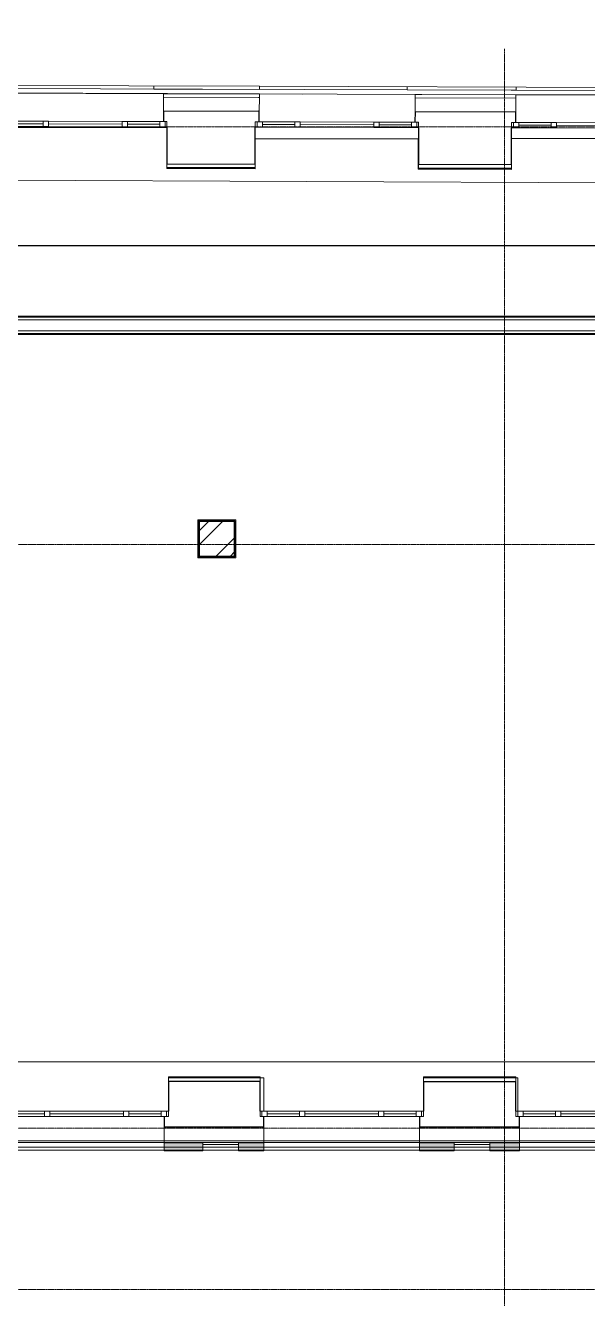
# Model space of a CAD drawing. Header units: millimetres. Extents: x -32 to 417638015, y -35 to 175284279.
# Drawn here: x 1320819 to 1327082, y 51749 to 65929 of the extents above; entities that cross this region are included whole.
import ezdxf

# ---------------------------------------------------------------- set-up
doc = ezdxf.new("R2010")
doc.units = ezdxf.units.MM
doc.linetypes.add('ADSK_Линия сетки', pattern=[25, 20, -2.5, 0, -2.5])
for name, color, linetype, lineweight in [('_ Окна', 7, 'Continuous', 9), ('Несущие колонны', 7, 'Continuous', 18), ('Ограждение', 7, 'Continuous', 9), ('Окна', 7, 'Continuous', 9), ('Оси', 253, 'Continuous', 9), ('Перекрытие', 7, 'Continuous', 18), ('Стены внутренние', 7, 'Continuous', 18), ('Стены наружные', 7, 'Continuous', 18), ('Стены несущие', 7, 'Continuous', 30), ('Стены отделка', 7, 'Continuous', 30), ('Стены перегородки', 7, 'Continuous', 30), ('Стены штриховка', 7, 'Continuous', 9), ('ШТРИХОВКА', 252, 'Continuous', 15), ('ЭМ_Лоток 1_2', 162, 'Continuous', 30)]:
    doc.layers.add(name, color=color, linetype=linetype, lineweight=lineweight)
doc.linetypes.add('Cable in the tray', pattern='A,5,[130,ltypeshp.shx,S=1,R=0,X=0,Y=0],1.5,[130,ltypeshp.shx,S=1.5,R=90,X=0,Y=-1],1,[130,ltypeshp.shx,S=1,R=0,X=0.5,Y=0],5', length=12.5)

# ---------------------------------------------------------------- blocks, each defined once
blk = doc.blocks.new('ADSK_КолоннаЖБ_Прямоугольная - 400x400 мм-V1-План 4-го этажа')
at = {"layer": 'Несущие колонны', "lineweight": 40}
for p, q in [((-200, 200), (200, 200)), ((-200, -200), (-200, 200)), ((200, 200), (200, -200)), ((200, -200), (-200, -200))]:
    blk.add_line(p, q, dxfattribs=at)
blk = doc.blocks.new('План 4 этажа')
at = {"layer": 'Несущие колонны', "lineweight": 9}
h = blk.add_hatch(dxfattribs=at)
h.set_pattern_fill('FP_2', color=8, style=0, pattern_type=2)
h.set_pattern_definition([(45, (591.94, 243.9), (-235.7317, 235.7317), []), (45, (749.1, 243.9), (-235.7317, 235.7317), [])])
h.paths.add_polyline_path([(27659.253, 8486.683), (28051.939, 8486.683), (28051.939, 8886.683), (27651.939, 8886.683), (27651.939, 8486.683)])
at = {"layer": 'Ограждение', "transparency": 33554432}
for points in [[(27266.077, 1874.938), (27694.439, 1874.938), (27694.439, 1961.126), (27266.077, 1961.126), (27266.077, 1877.133)], [(30108.44, 1874.938), (30494.439, 1874.938), (30494.439, 1961.126), (30108.44, 1961.126), (30108.44, 1877.133)], [(31223.439, 1874.938), (31223.439, 1961.126), (30894.439, 1961.126), (30894.439, 1874.938), (30940.932, 1874.938)], [(30894.439, 1869.348), (31223.439, 1869.348), (31223.439, 1870.615), (30894.439, 1870.615)]]:
    blk.add_hatch(color=8, dxfattribs=at).paths.add_polyline_path(points)
h = blk.add_hatch(color=8, dxfattribs=at)
h.paths.add_polyline_path([(27266.077, 1869.348), (27694.439, 1869.348), (27694.439, 1870.615), (27266.077, 1870.615)])
h.paths.add_polyline_path([(27694.439, 1873.194), (27694.439, 1873.642), (27266.077, 1873.194)])
h = blk.add_hatch(color=8, dxfattribs=at)
h.paths.add_polyline_path([(28373.44, 1869.342), (28373.44, 1869.348), (28094.439, 1869.342)])
h.paths.add_polyline_path([(28094.439, 1874.938), (28373.44, 1874.938), (28373.44, 1961.126), (28094.439, 1961.126), (28094.439, 1877.133)])
h = blk.add_hatch(color=8, dxfattribs=at)
h.paths.add_polyline_path([(28094.439, 1869.348), (28373.44, 1869.348), (28373.44, 1870.615), (28094.439, 1870.615)])
h.paths.add_polyline_path([(28373.44, 1873.194), (28373.44, 1873.642), (28094.439, 1873.194)])
h = blk.add_hatch(color=8, dxfattribs=at)
h.paths.add_polyline_path([(30108.44, 1869.348), (30494.439, 1869.348), (30494.439, 1870.615), (30108.44, 1870.615)])
h.paths.add_polyline_path([(30494.439, 1873.194), (30494.439, 1873.642), (30108.44, 1873.194)])
at = {"layer": '_ Окна', "color": 8, "lineweight": 18}
for p, q in [((25915.58, 13277.579), (25915.738, 13337.579)), ((25915.738, 13337.579), (25975.738, 13337.421)), ((25975.738, 13337.421), (25975.58, 13277.421)), ((26795.577, 13275.263), (26795.735, 13335.262)), ((26795.735, 13335.262), (26855.735, 13335.104)), ((26855.735, 13335.104), (26855.577, 13275.105)), ((27215.734, 13334.157), (27215.576, 13274.157)), ((27295.733, 13333.946), (27215.734, 13334.157)), ((27295.576, 13273.946), (27295.733, 13333.946)), ((28279.092, 13271.357), (28279.25, 13331.357)), ((28279.25, 13331.357), (28359.25, 13331.146)), ((28359.25, 13331.146), (28359.092, 13271.146)), ((28719.091, 13270.199), (28719.249, 13330.198)), ((28719.249, 13330.198), (28779.249, 13330.041)), ((28779.249, 13330.041), (28779.091, 13270.041)), ((25975.58, 13277.421), (25915.58, 13277.579)), ((26855.577, 13275.105), (26795.577, 13275.263)), ((27215.576, 13274.157), (27295.576, 13273.946)), ((28359.092, 13271.146), (28279.092, 13271.357)), ((28779.091, 13270.041), (28719.091, 13270.199)), ((29599.088, 13267.882), (29599.246, 13327.882)), ((29659.088, 13267.724), (29599.088, 13267.882)), ((29599.246, 13327.882), (29659.245, 13327.724)), ((29659.245, 13327.724), (29659.088, 13267.724)), ((30019.244, 13326.776), (30019.086, 13266.776)), ((30019.086, 13266.776), (30099.086, 13266.566)), ((30099.244, 13326.565), (30019.244, 13326.776)), ((30099.086, 13266.566), (30099.244, 13326.565)), ((31135.97, 13263.836), (31136.128, 13323.836)), ((31215.969, 13263.625), (31135.97, 13263.836)), ((31136.128, 13323.836), (31216.127, 13323.625)), ((31216.127, 13323.625), (31215.969, 13263.625)), ((31575.968, 13262.678), (31576.126, 13322.677)), ((31635.968, 13262.52), (31575.968, 13262.678)), ((31576.126, 13322.677), (31636.126, 13322.519)), ((31636.126, 13322.519), (31635.968, 13262.52)), ((25931.077, 2252.133), (25931.077, 2312.133)), ((25931.077, 2312.133), (25991.077, 2312.133)), ((25991.077, 2312.133), (25991.077, 2252.133)), ((26811.077, 2252.133), (26811.077, 2312.133)), ((26811.077, 2312.133), (26871.077, 2312.133)), ((26871.077, 2312.133), (26871.077, 2252.133)), ((27231.077, 2252.133), (27231.077, 2312.133)), ((27231.077, 2312.133), (27311.077, 2312.133)), ((27311.077, 2312.133), (27311.077, 2252.133)), ((28413.44, 2312.133), (28333.44, 2312.133)), ((28333.44, 2312.133), (28333.44, 2252.133)), ((28413.44, 2252.133), (28413.44, 2312.133)), ((28773.44, 2252.133), (28773.44, 2312.133)), ((28773.44, 2312.133), (28833.44, 2312.133)), ((28833.44, 2312.133), (28833.44, 2252.133)), ((29653.44, 2252.133), (29653.44, 2312.133)), ((29653.44, 2312.133), (29713.44, 2312.133)), ((29713.44, 2312.133), (29713.44, 2252.133)), ((30073.44, 2252.133), (30073.44, 2312.133)), ((30073.44, 2312.133), (30153.44, 2312.133)), ((30153.44, 2312.133), (30153.44, 2252.133)), ((31263.439, 2312.133), (31183.439, 2312.133)), ((31183.439, 2312.133), (31183.439, 2252.133)), ((31263.439, 2252.133), (31263.439, 2312.133)), ((31623.439, 2252.133), (31623.439, 2312.133)), ((31623.439, 2312.133), (31683.439, 2312.133)), ((31683.439, 2312.133), (31683.439, 2252.133)), ((25991.077, 2252.133), (25931.077, 2252.133)), ((26871.077, 2252.133), (26811.077, 2252.133)), ((27311.077, 2252.133), (27231.077, 2252.133)), ((28333.44, 2252.133), (28413.44, 2252.133)), ((28833.44, 2252.133), (28773.44, 2252.133)), ((29713.44, 2252.133), (29653.44, 2252.133)), ((30153.44, 2252.133), (30073.44, 2252.133)), ((31183.439, 2252.133), (31263.439, 2252.133)), ((31683.439, 2252.133), (31623.439, 2252.133))]:
    blk.add_line(p, q, dxfattribs=at)
at = {"layer": '_ Окна', "color": 8}
for p, q in [((27275.576, 13273.999), (27275.734, 13333.999)), ((28299.092, 13271.304), (28299.25, 13331.304)), ((25555.661, 13308.527), (25915.659, 13307.579)), ((25975.659, 13307.421), (26795.656, 13305.262)), ((26855.656, 13305.104), (27215.655, 13304.157)), ((28359.171, 13301.146), (28719.17, 13300.199)), ((28779.17, 13300.041), (29599.167, 13297.882)), ((29659.167, 13297.724), (30019.165, 13296.776)), ((30079.086, 13266.618), (30079.244, 13326.618)), ((31155.97, 13263.783), (31156.128, 13323.783)), ((31216.048, 13293.625), (31576.047, 13292.678)), ((31636.047, 13292.52), (32456.044, 13290.361)), ((25931.077, 2282.133), (25571.077, 2282.133)), ((26811.077, 2282.133), (25991.077, 2282.133)), ((27231.077, 2282.133), (26871.077, 2282.133)), ((27291.077, 2312.133), (27291.077, 2252.133)), ((28353.44, 2312.133), (28353.44, 2252.133)), ((28773.44, 2282.133), (28413.44, 2282.133)), ((29653.44, 2282.133), (28833.44, 2282.133)), ((30073.44, 2282.133), (29713.44, 2282.133)), ((30133.44, 2312.133), (30133.44, 2252.133)), ((31203.439, 2312.133), (31203.439, 2252.133)), ((31623.439, 2282.133), (31263.439, 2282.133)), ((32503.439, 2282.133), (31683.439, 2282.133))]:
    blk.add_line(p, q, dxfattribs=at)
at = {"layer": 'Несущие колонны', "color": 8, "lineweight": 40}
for p, q in [((28051.939, 8886.683), (27651.939, 8886.683)), ((27651.939, 8886.683), (27651.939, 8486.683)), ((28051.939, 8486.683), (28051.939, 8886.683)), ((27651.939, 8486.683), (28051.939, 8486.683))]:
    blk.add_line(p, q, dxfattribs=at)
at = {"layer": 'Ограждение', "color": 8}
for p, q in [((27266.077, 1961.126), (27266.077, 1962.133)), ((27266.077, 1962.133), (27280.077, 1962.133)), ((27266.077, 1961.126), (27266.077, 1912.133)), ((27266.077, 1912.133), (27266.077, 1961.126)), ((27694.439, 1961.126), (27266.077, 1961.126)), ((27694.439, 1961.126), (27266.077, 1961.126)), ((27266.077, 1877.133), (27266.077, 1870.665)), ((27266.077, 1869.342), (27266.077, 1877.133)), ((27266.077, 1870.665), (27266.077, 1874.938)), ((27266.077, 1874.938), (27266.077, 1873.642)), ((27694.439, 1874.938), (27266.077, 1874.938)), ((27266.077, 1873.642), (27266.077, 1870.665)), ((27266.077, 1870.665), (27266.077, 1873.642)), ((27266.077, 1873.642), (27266.077, 1870.665)), ((27694.439, 1873.642), (27266.077, 1873.642)), ((27266.077, 1872.868), (27266.077, 1873.194)), ((27694.439, 1873.194), (27266.077, 1873.194)), ((27266.077, 1870.951), (27266.077, 1872.868)), ((27266.077, 1872.868), (27266.077, 1870.951)), ((27694.439, 1872.868), (27266.077, 1872.868)), ((27266.077, 1870.615), (27266.077, 1870.951)), ((27694.439, 1870.951), (27266.077, 1870.951)), ((27266.077, 1869.348), (27266.077, 1870.665)), ((27266.077, 1870.665), (27266.077, 1869.342)), ((27694.439, 1870.665), (27266.077, 1870.665)), ((27694.439, 1870.615), (27266.077, 1870.615)), ((27266.077, 1870.336), (27266.077, 1869.348)), ((27694.439, 1870.336), (27266.077, 1870.336)), ((27694.439, 1869.348), (27266.077, 1869.348)), ((27694.439, 1869.342), (27266.077, 1869.342)), ((27694.439, 1942.133), (27694.439, 1961.126)), ((27694.439, 1942.133), (27694.439, 1869.342)), ((27694.439, 1870.665), (27694.439, 1942.133)), ((27694.439, 1873.642), (27694.439, 1874.938)), ((27694.439, 1874.938), (27694.439, 1870.665)), ((27694.439, 1870.665), (27694.439, 1873.642)), ((27694.439, 1873.642), (27694.439, 1870.665)), ((27694.439, 1870.665), (27694.439, 1873.642)), ((27694.439, 1873.194), (27694.439, 1872.868)), ((27694.439, 1870.951), (27694.439, 1872.868)), ((27694.439, 1872.868), (27694.439, 1870.951)), ((27694.439, 1870.951), (27694.439, 1870.615)), ((27694.439, 1869.342), (27694.439, 1870.665)), ((27694.439, 1870.665), (27694.439, 1869.348)), ((27694.439, 1869.348), (27694.439, 1870.336)), ((28094.439, 1961.126), (28094.439, 1942.133)), ((28373.44, 1961.126), (28094.439, 1961.126)), ((28373.44, 1961.126), (28094.439, 1961.126)), ((28094.439, 1942.133), (28094.439, 1870.665)), ((28094.439, 1869.342), (28094.439, 1942.133)), ((28094.439, 1870.665), (28094.439, 1874.938)), ((28094.439, 1874.938), (28094.439, 1873.642)), ((28373.44, 1874.938), (28094.439, 1874.938)), ((28094.439, 1873.642), (28094.439, 1870.665)), ((28094.439, 1870.665), (28094.439, 1873.642)), ((28094.439, 1873.642), (28094.439, 1870.665)), ((28373.44, 1873.642), (28094.439, 1873.642)), ((28094.439, 1872.868), (28094.439, 1873.194)), ((28373.44, 1873.194), (28094.439, 1873.194)), ((28094.439, 1870.951), (28094.439, 1872.868)), ((28094.439, 1872.868), (28094.439, 1870.951)), ((28373.44, 1872.868), (28094.439, 1872.868)), ((28094.439, 1870.615), (28094.439, 1870.951)), ((28373.44, 1870.951), (28094.439, 1870.951)), ((28094.439, 1869.348), (28094.439, 1870.665)), ((28094.439, 1870.665), (28094.439, 1869.342)), ((28373.44, 1870.665), (28094.439, 1870.665)), ((28373.44, 1870.615), (28094.439, 1870.615)), ((28094.439, 1870.336), (28094.439, 1869.348)), ((28373.44, 1870.336), (28094.439, 1870.336)), ((28373.44, 1869.348), (28094.439, 1869.348)), ((28373.44, 1869.342), (28094.439, 1869.342)), ((28373.44, 1962.133), (28373.44, 1961.126)), ((28373.44, 1961.126), (28373.44, 1912.133)), ((28373.44, 1912.133), (28373.44, 1961.126)), ((28373.44, 1877.133), (28373.44, 1869.342)), ((28373.44, 1870.665), (28373.44, 1877.133)), ((28373.44, 1873.642), (28373.44, 1874.938)), ((28373.44, 1874.938), (28373.44, 1870.665)), ((28373.44, 1870.665), (28373.44, 1873.642)), ((28373.44, 1873.642), (28373.44, 1870.665)), ((28373.44, 1870.665), (28373.44, 1873.642)), ((28373.44, 1873.194), (28373.44, 1872.868)), ((28373.44, 1870.951), (28373.44, 1872.868)), ((28373.44, 1872.868), (28373.44, 1870.951)), ((28373.44, 1870.951), (28373.44, 1870.615)), ((28373.44, 1869.342), (28373.44, 1870.665)), ((28373.44, 1870.665), (28373.44, 1869.348)), ((28373.44, 1869.348), (28373.44, 1870.336)), ((30108.44, 1961.126), (30108.44, 1962.133)), ((30108.44, 1961.126), (30108.44, 1912.133)), ((30108.44, 1912.133), (30108.44, 1961.126)), ((30494.439, 1961.126), (30108.44, 1961.126)), ((30494.439, 1961.126), (30108.44, 1961.126)), ((30108.44, 1877.133), (30108.44, 1870.665)), ((30108.44, 1869.342), (30108.44, 1877.133)), ((30108.44, 1870.665), (30108.44, 1874.938)), ((30108.44, 1874.938), (30108.44, 1873.642)), ((30494.439, 1874.938), (30108.44, 1874.938)), ((30108.44, 1873.642), (30108.44, 1870.665)), ((30108.44, 1870.665), (30108.44, 1873.642)), ((30108.44, 1873.642), (30108.44, 1870.665)), ((30494.439, 1873.642), (30108.44, 1873.642)), ((30108.44, 1872.868), (30108.44, 1873.194)), ((30494.439, 1873.194), (30108.44, 1873.194)), ((30108.44, 1870.951), (30108.44, 1872.868)), ((30108.44, 1872.868), (30108.44, 1870.951)), ((30494.439, 1872.868), (30108.44, 1872.868)), ((30108.44, 1870.615), (30108.44, 1870.951)), ((30494.439, 1870.951), (30108.44, 1870.951)), ((30108.44, 1869.348), (30108.44, 1870.665)), ((30108.44, 1870.665), (30108.44, 1869.342)), ((30494.439, 1870.665), (30108.44, 1870.665)), ((30494.439, 1870.615), (30108.44, 1870.615)), ((30108.44, 1870.336), (30108.44, 1869.348)), ((30494.439, 1870.336), (30108.44, 1870.336)), ((30494.439, 1869.348), (30108.44, 1869.348)), ((30494.439, 1869.342), (30108.44, 1869.342)), ((30494.439, 1942.133), (30494.439, 1961.126)), ((30494.439, 1942.133), (30494.439, 1869.342)), ((30494.439, 1870.665), (30494.439, 1942.133)), ((30494.439, 1873.642), (30494.439, 1874.938)), ((30494.439, 1874.938), (30494.439, 1870.665)), ((30494.439, 1870.665), (30494.439, 1873.642)), ((30494.439, 1873.642), (30494.439, 1870.665)), ((30494.439, 1870.665), (30494.439, 1873.642)), ((30494.439, 1873.194), (30494.439, 1872.868)), ((30494.439, 1870.951), (30494.439, 1872.868)), ((30494.439, 1872.868), (30494.439, 1870.951)), ((30494.439, 1870.951), (30494.439, 1870.615)), ((30494.439, 1869.342), (30494.439, 1870.665)), ((30494.439, 1870.665), (30494.439, 1869.348)), ((30494.439, 1869.348), (30494.439, 1870.336)), ((30894.439, 1961.126), (30894.439, 1942.133)), ((31223.439, 1961.126), (30894.439, 1961.126)), ((31223.439, 1961.126), (30894.439, 1961.126)), ((30894.439, 1942.133), (30894.439, 1870.665)), ((30894.439, 1869.342), (30894.439, 1942.133)), ((30894.439, 1870.665), (30894.439, 1874.938)), ((30894.439, 1874.938), (30894.439, 1873.642)), ((31223.439, 1874.938), (30894.439, 1874.938)), ((30894.439, 1873.642), (30894.439, 1870.665)), ((30894.439, 1870.665), (30894.439, 1873.642)), ((30894.439, 1873.642), (30894.439, 1870.665)), ((31223.439, 1873.642), (30894.439, 1873.642)), ((30894.439, 1872.868), (30894.439, 1873.194)), ((31223.439, 1873.194), (30894.439, 1873.194)), ((30894.439, 1870.951), (30894.439, 1872.868)), ((30894.439, 1872.868), (30894.439, 1870.951)), ((31223.439, 1872.868), (30894.439, 1872.868)), ((30894.439, 1870.615), (30894.439, 1870.951)), ((31223.439, 1870.951), (30894.439, 1870.951)), ((30894.439, 1869.348), (30894.439, 1870.665)), ((30894.439, 1870.665), (30894.439, 1869.342)), ((31223.439, 1870.665), (30894.439, 1870.665)), ((31223.439, 1870.615), (30894.439, 1870.615)), ((30894.439, 1870.336), (30894.439, 1869.348)), ((31223.439, 1870.336), (30894.439, 1870.336)), ((31223.439, 1869.348), (30894.439, 1869.348)), ((31223.439, 1869.342), (30894.439, 1869.342)), ((31223.439, 1962.133), (31223.439, 1961.126)), ((31223.439, 1961.126), (31223.439, 1912.133)), ((31223.439, 1912.133), (31223.439, 1961.126)), ((31223.439, 1877.133), (31223.439, 1869.342)), ((31223.439, 1870.665), (31223.439, 1877.133)), ((31223.439, 1873.642), (31223.439, 1874.938)), ((31223.439, 1874.938), (31223.439, 1870.665)), ((31223.439, 1870.665), (31223.439, 1873.642)), ((31223.439, 1873.642), (31223.439, 1870.665)), ((31223.439, 1870.665), (31223.439, 1873.642)), ((31223.439, 1873.194), (31223.439, 1872.868)), ((31223.439, 1870.951), (31223.439, 1872.868)), ((31223.439, 1872.868), (31223.439, 1870.951)), ((31223.439, 1870.951), (31223.439, 1870.615)), ((31223.439, 1869.342), (31223.439, 1870.665)), ((31223.439, 1870.665), (31223.439, 1869.348)), ((31223.439, 1869.348), (31223.439, 1870.336))]:
    blk.add_line(p, q, dxfattribs=at)
at = {"layer": 'Окна', "color": 8}
for p, q in [((25555.74, 13338.527), (25915.738, 13337.579)), ((25975.738, 13337.421), (25915.738, 13337.579)), ((25975.738, 13337.421), (26795.735, 13335.262)), ((26855.735, 13335.104), (26795.735, 13335.262)), ((26855.735, 13335.104), (27215.734, 13334.157)), ((27295.733, 13333.946), (27215.734, 13334.157)), ((27295.576, 13273.946), (27295.733, 13333.946)), ((28279.25, 13331.357), (28279.092, 13271.357)), ((28359.25, 13331.146), (28279.25, 13331.357)), ((28359.25, 13331.146), (28719.249, 13330.198)), ((28779.249, 13330.041), (28719.249, 13330.198)), ((28779.249, 13330.041), (29599.246, 13327.882)), ((25915.58, 13277.579), (25555.582, 13278.527)), ((25915.58, 13277.579), (25975.58, 13277.421)), ((26795.577, 13275.263), (25975.58, 13277.421)), ((26795.577, 13275.263), (26855.577, 13275.105)), ((27215.576, 13274.157), (26855.577, 13275.105)), ((27215.576, 13274.157), (27295.576, 13273.946)), ((28279.092, 13271.357), (28359.092, 13271.146)), ((28719.091, 13270.199), (28359.092, 13271.146)), ((28719.091, 13270.199), (28779.091, 13270.041)), ((29599.088, 13267.882), (28779.091, 13270.041)), ((29599.088, 13267.882), (29659.088, 13267.724)), ((29659.245, 13327.724), (29599.246, 13327.882)), ((30019.086, 13266.776), (29659.088, 13267.724)), ((29659.245, 13327.724), (30019.244, 13326.776)), ((30019.086, 13266.776), (30099.086, 13266.566)), ((30099.244, 13326.565), (30019.244, 13326.776)), ((30099.086, 13266.566), (30099.244, 13326.565)), ((31136.128, 13323.836), (31135.97, 13263.836)), ((31135.97, 13263.836), (31215.969, 13263.625)), ((31216.127, 13323.625), (31136.128, 13323.836)), ((31575.968, 13262.678), (31215.969, 13263.625)), ((31216.127, 13323.625), (31576.126, 13322.677)), ((31575.968, 13262.678), (31635.968, 13262.52)), ((31636.126, 13322.519), (31576.126, 13322.677)), ((32455.965, 13260.361), (31635.968, 13262.52)), ((31636.126, 13322.519), (32456.123, 13320.361)), ((25571.077, 2312.133), (25931.077, 2312.133)), ((25991.077, 2312.133), (25931.077, 2312.133)), ((25991.077, 2312.133), (26811.077, 2312.133)), ((26871.077, 2312.133), (26811.077, 2312.133)), ((26871.077, 2312.133), (27231.077, 2312.133)), ((27311.077, 2312.133), (27231.077, 2312.133)), ((27311.077, 2252.133), (27311.077, 2312.133)), ((28413.44, 2312.133), (28333.44, 2312.133)), ((28333.44, 2312.133), (28333.44, 2252.133)), ((28413.44, 2312.133), (28773.44, 2312.133)), ((28833.44, 2312.133), (28773.44, 2312.133)), ((28833.44, 2312.133), (29653.44, 2312.133)), ((29713.44, 2312.133), (29653.44, 2312.133)), ((29713.44, 2312.133), (30073.44, 2312.133)), ((30153.44, 2312.133), (30073.44, 2312.133)), ((30153.44, 2252.133), (30153.44, 2312.133)), ((31263.439, 2312.133), (31183.439, 2312.133)), ((31183.439, 2312.133), (31183.439, 2252.133)), ((31263.439, 2312.133), (31623.439, 2312.133)), ((31683.439, 2312.133), (31623.439, 2312.133)), ((31683.439, 2312.133), (32503.439, 2312.133)), ((25931.077, 2252.133), (25571.077, 2252.133)), ((25931.077, 2252.133), (25991.077, 2252.133)), ((26811.077, 2252.133), (25991.077, 2252.133)), ((26811.077, 2252.133), (26871.077, 2252.133)), ((27231.077, 2252.133), (26871.077, 2252.133)), ((27231.077, 2252.133), (27311.077, 2252.133)), ((28333.44, 2252.133), (28413.44, 2252.133)), ((28773.44, 2252.133), (28413.44, 2252.133)), ((28773.44, 2252.133), (28833.44, 2252.133)), ((29653.44, 2252.133), (28833.44, 2252.133)), ((29653.44, 2252.133), (29713.44, 2252.133)), ((30073.44, 2252.133), (29713.44, 2252.133)), ((30073.44, 2252.133), (30153.44, 2252.133)), ((31183.439, 2252.133), (31263.439, 2252.133)), ((31623.439, 2252.133), (31263.439, 2252.133)), ((31623.439, 2252.133), (31683.439, 2252.133)), ((32503.439, 2252.133), (31683.439, 2252.133))]:
    blk.add_line(p, q, dxfattribs=at)
at = {"layer": 'Оси', "color": 8, "linetype": 'ADSK_Линия сетки'}
for p, q in [((31056.505, -3353.101), (31056.505, 14145.773)), ((-10052.178, 13274.489), (56511.792, 13274.489)), ((-10052.178, 8624.489), (56511.792, 8624.489)), ((-10052.178, 2124.489), (51155.033, 2124.489)), ((-10052.178, 324.489), (51155.033, 324.489))]:
    blk.add_line(p, q, dxfattribs=at)
at = {"layer": 'Перекрытие', "color": 8}
for p, q in [((27294.871, 13269.006), (25475.556, 13269.006)), ((27294.871, 13006.343), (27294.871, 13269.006)), ((30094.871, 13140.582), (28278.748, 13140.582)), ((30094.871, 12805.428), (30094.871, 13140.582)), ((32906.612, 13145.428), (31135.658, 13145.428)), ((30097.872, 12805.428), (30094.871, 12805.428)), ((25044.816, 12682.487), (35856.897, 12638.135)), ((33532.439, 2862.133), (16671.253, 2862.133)), ((28333.44, 2682.133), (28376.079, 2682.133)), ((28376.079, 2682.133), (28376.079, 2312.133)), ((31183.439, 2682.133), (31206.079, 2682.133)), ((31206.079, 2682.133), (31206.079, 2312.133))]:
    blk.add_line(p, q, dxfattribs=at)
at = {"layer": 'Стены внутренние', "color": 8}
blk.add_line((30097.901, 12816.567), (30094.871, 12816.575), dxfattribs=at)
at = {"layer": 'Стены наружные', "color": 8}
for p, q in [((30135.462, 13636.471), (11516.939, 13699.487)), ((22702.229, 13746.686), (28326.891, 13727.608)), ((29973.519, 13687.023), (24348.549, 13706.102)), ((25496.966, 13649.682), (27231.96, 13645.115)), ((25521.556, 13648.618), (27256.55, 13644.05)), ((27148.653, 13731.605), (27148.534, 13696.605)), ((27148.534, 13696.581), (28326.773, 13692.593)), ((27231.96, 13645.115), (27231.958, 13644.115)), ((28325.066, 13641.237), (30060.06, 13636.67)), ((28326.891, 13727.608), (28326.773, 13692.608)), ((28326.891, 13727.608), (33978.238, 13708.439)), ((28326.954, 13641.232), (28326.956, 13642.232)), ((28326.956, 13642.232), (28805.747, 13640.972)), ((29973.637, 13722.023), (29973.519, 13687.023)), ((38444.288, 13658.291), (29973.519, 13687.023)), ((29973.519, 13687.02), (31185.409, 13682.918)), ((31181.944, 13633.716), (32916.938, 13629.149)), ((31185.528, 13717.912), (31185.409, 13682.912)), ((8460.181, 1912.133), (39661.076, 1912.133)), ((30494.439, 1877.133), (24794.439, 1877.133)), ((25531.077, 1982.133), (27266.077, 1982.133)), ((27266.077, 1962.133), (25531.077, 1962.133)), ((27266.077, 1962.133), (27280.077, 1962.133)), ((27266.077, 1912.133), (27266.077, 1877.133)), ((28373.44, 1982.133), (30108.44, 1982.133)), ((30108.44, 1962.133), (28373.44, 1962.133)), ((28373.44, 1912.133), (28373.44, 1877.133)), ((30108.44, 1912.133), (30108.44, 1877.133)), ((36298.536, 1877.133), (30494.439, 1877.133)), ((31223.439, 1982.133), (32958.439, 1982.133)), ((32958.439, 1962.133), (31223.439, 1962.133)), ((31223.439, 1962.133), (31235.079, 1962.133)), ((31223.439, 1912.133), (31223.439, 1877.133))]:
    blk.add_line(p, q, dxfattribs=at)
at = {"layer": 'Стены несущие', "color": 8}
for p, q in [((27256.05, 13454.051), (27255.734, 13334.051)), ((27256.05, 13454.051), (27256.05, 13454.051)), ((27256.05, 13454.051), (28314.566, 13451.264)), ((28324.566, 13451.238), (28314.566, 13451.264)), ((28324.25, 13331.238), (28324.566, 13451.238)), ((30059.56, 13446.67), (30059.244, 13326.671)), ((30059.56, 13446.67), (31177.883, 13443.726)), ((31181.443, 13443.717), (31177.883, 13443.726)), ((31181.127, 13323.717), (31181.443, 13443.717)), ((27295.576, 13273.946), (27294.496, 12863.948)), ((28278.013, 12861.358), (28279.092, 13271.357)), ((30099.086, 13266.566), (30098.007, 12856.567)), ((31134.89, 12853.837), (31135.97, 13263.836)), ((27294.496, 12863.948), (28278.013, 12861.358)), ((31134.89, 12853.837), (30098.007, 12856.567)), ((27311.077, 2642.133), (27311.077, 2312.133)), ((28333.44, 2642.133), (27311.077, 2642.133)), ((28333.44, 2312.133), (28333.44, 2642.133)), ((30153.44, 2642.133), (31183.439, 2642.133)), ((30153.44, 2642.133), (30153.44, 2312.133)), ((31183.439, 2312.133), (31183.439, 2642.133)), ((27266.077, 2252.133), (27266.077, 2132.133)), ((28373.44, 2132.133), (27266.077, 2132.133)), ((28373.44, 2132.133), (28373.44, 2252.133)), ((30108.44, 2252.133), (30108.44, 2132.133)), ((31223.439, 2132.133), (30108.44, 2132.133)), ((31223.439, 2132.133), (31223.439, 2252.133))]:
    blk.add_line(p, q, dxfattribs=at)
at = {"layer": 'Стены отделка', "color": 8, "lineweight": 9}
for p, q in [((27256.55, 13644.05), (27256.444, 13604.05)), ((28325.066, 13641.237), (27256.55, 13644.05)), ((28324.961, 13601.237), (28325.066, 13641.237)), ((30060.06, 13636.67), (30059.955, 13596.67)), ((31181.944, 13633.716), (30060.06, 13636.67)), ((31181.838, 13593.716), (31181.944, 13633.716)), ((27256.444, 13604.05), (27256.05, 13454.051)), ((28324.961, 13601.237), (28314.961, 13601.264)), ((28324.566, 13451.238), (28324.961, 13601.237)), ((30059.955, 13596.67), (30059.56, 13446.67)), ((31181.443, 13443.717), (31181.838, 13593.716)), ((31181.838, 13593.716), (31181.838, 13593.716)), ((28314.566, 13451.264), (28314.566, 13451.264)), ((31177.883, 13443.726), (31177.883, 13443.726)), ((27294.391, 12823.948), (27294.359, 12811.948)), ((27294.359, 12811.948), (28277.876, 12809.359)), ((27294.496, 12863.948), (27294.391, 12823.948)), ((28277.908, 12821.359), (27294.391, 12823.948)), ((28277.876, 12809.359), (28277.908, 12821.359)), ((28277.908, 12821.359), (28278.013, 12861.358)), ((30097.901, 12816.567), (30097.87, 12804.567)), ((30097.87, 12804.567), (31134.753, 12801.838)), ((30098.007, 12856.567), (30097.901, 12816.567)), ((31134.785, 12813.838), (30097.901, 12816.567)), ((31134.753, 12801.838), (31134.785, 12813.838)), ((31134.785, 12813.838), (31134.89, 12853.837)), ((32527.844, 11166.652), (18267.505, 11166.652)), ((32495.844, 10974.652), (18279.505, 10974.652)), ((18441.505, 10962.652), (32415.844, 10962.652)), ((27639.939, 8896.683), (27639.939, 8476.683)), ((28061.939, 8898.683), (27641.939, 8898.683)), ((27651.939, 8486.683), (27651.939, 8886.683)), ((27651.939, 8886.683), (28051.939, 8886.683)), ((28051.939, 8886.683), (28051.939, 8486.683)), ((28063.939, 8476.683), (28063.939, 8896.683)), ((27641.939, 8474.683), (28061.939, 8474.683)), ((28051.939, 8486.683), (27651.939, 8486.683)), ((27311.077, 2694.133), (27311.077, 2642.133)), ((28333.44, 2694.133), (27311.077, 2694.133)), ((28333.44, 2642.133), (28333.44, 2694.133)), ((30153.44, 2694.133), (30153.44, 2642.133)), ((31183.439, 2694.133), (30153.44, 2694.133)), ((31183.439, 2642.133), (31183.439, 2694.133)), ((30153.44, 2682.133), (30185.079, 2682.133)), ((27266.077, 2132.133), (27266.077, 1962.133)), ((28373.44, 1962.133), (28373.44, 2132.133)), ((30108.44, 2132.133), (30108.44, 1962.133)), ((31223.439, 1962.133), (31223.439, 2132.133)), ((28373.44, 1982.133), (27266.077, 1982.133)), ((27266.077, 1962.133), (28373.44, 1962.133)), ((27694.439, 1962.133), (27694.439, 1942.133)), ((27694.439, 1942.133), (28094.439, 1942.133)), ((28094.439, 1942.133), (28094.439, 1962.133)), ((31223.439, 1982.133), (30108.44, 1982.133)), ((30108.44, 1962.133), (31223.439, 1962.133)), ((30494.439, 1962.133), (30494.439, 1942.133)), ((30494.439, 1942.133), (30894.439, 1942.133)), ((30894.439, 1942.133), (30894.439, 1962.133))]:
    blk.add_line(p, q, dxfattribs=at)
at = {"layer": 'Стены перегородки', "color": 8, "lineweight": 18}
for p, q in [((32527.844, 11124.652), (18267.505, 11124.652)), ((18267.505, 11004.652), (32577.844, 11004.652))]:
    blk.add_line(p, q, dxfattribs=at)
at = {"layer": 'Стены штриховка', "color": 8}
for p, q in [((27256.444, 13604.05), (28314.961, 13601.264)), ((28314.961, 13601.264), (27256.444, 13604.05)), ((28314.961, 13601.264), (28324.961, 13601.237)), ((31181.838, 13593.716), (30059.955, 13596.67)), ((27294.365, 12813.948), (28277.881, 12811.359)), ((30097.875, 12806.567), (31134.759, 12803.838)), ((32527.844, 11164.652), (18267.505, 11164.652)), ((18279.505, 11154.652), (32515.844, 11154.652)), ((18441.505, 10964.652), (32415.844, 10964.652)), ((27641.939, 8898.683), (27639.939, 8898.683)), ((27639.939, 8898.683), (27639.939, 8896.683)), ((28063.939, 8896.683), (27639.939, 8896.683)), ((27641.939, 8898.683), (27641.939, 8474.683)), ((28061.939, 8474.683), (28061.939, 8898.683)), ((28063.939, 8898.683), (28061.939, 8898.683)), ((28063.939, 8896.683), (28063.939, 8898.683)), ((27639.939, 8476.683), (28063.939, 8476.683)), ((27639.939, 8476.683), (27639.939, 8474.683)), ((27639.939, 8474.683), (27641.939, 8474.683)), ((28061.939, 8474.683), (28063.939, 8474.683)), ((28063.939, 8474.683), (28063.939, 8476.683)), ((28333.44, 2692.133), (27311.077, 2692.133)), ((28333.44, 2682.133), (27311.077, 2682.133)), ((31183.439, 2692.133), (30153.44, 2692.133)), ((30185.079, 2682.133), (31183.439, 2682.133))]:
    blk.add_line(p, q, dxfattribs=at)
at = {"layer": 'Несущие колонны', "color": 8, "lineweight": 40}
blk.add_blockref('ADSK_КолоннаЖБ_Прямоугольная - 400x400 мм-V1-План 4-го этажа', (27851.939, 8686.683), dxfattribs=at)

msp = doc.modelspace()

# ---------------------------------------------------------------- linework, layer by layer
at = {"layer": 'ЭМ_Лоток 1_2', "linetype": 'Cable in the tray', "ltscale": 50}
msp.add_lwpolyline([(1296457, 88265), (1296457, 63478), (1337325, 63478)], dxfattribs=at)

# ---------------------------------------------------------------- block references
at = {"layer": 'ШТРИХОВКА'}
msp.add_blockref('План 4 этажа', (1295100, 51524), dxfattribs=at)

doc.saveas('drawing.dxf')
